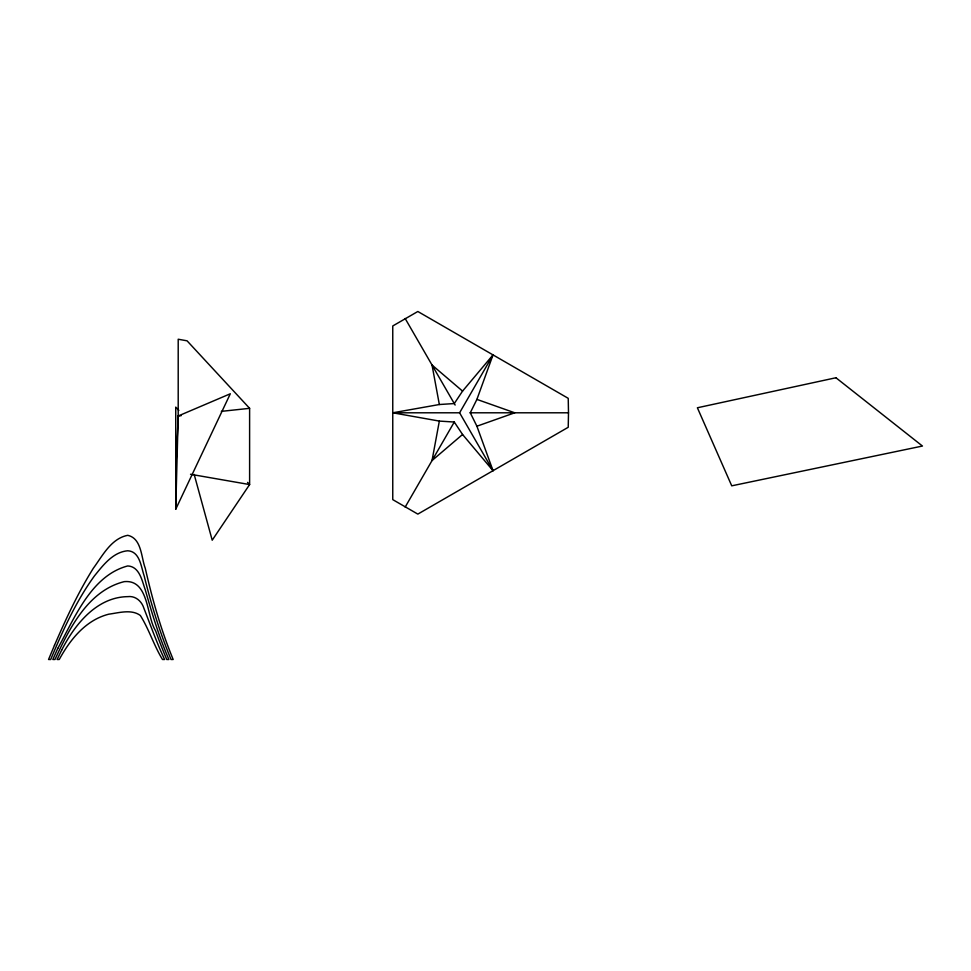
<?xml version="1.0" encoding="UTF-8"?>
<svg xmlns="http://www.w3.org/2000/svg" width="971" height="971" viewBox="0 0 971 971"><rect width="100%" height="100%" fill="white"/><g stroke="black" fill="none" stroke-linecap="round" stroke-linejoin="round"><path stroke-width="1.46" d="M568.496 412.796L568.229 427.276L417.833 514.108L392.757 499.628L392.757 325.965L417.833 311.497L568.229 398.328L568.496 412.796L470.037 412.796M175.739 471.7L178.203 415.989L230.309 393.777L175.739 509.205L178.203 415.989L178.203 339.231L187.063 340.821L249.608 408.33L249.608 484.565L212.212 540.204L194.176 474.406M439.341 421.086L432.034 460.545L462.56 434.486L454.27 422.033L439.341 421.086L392.757 412.796L439.341 404.519L454.27 403.56L462.56 391.107L493.025 354.913L476.907 399.397L470.267 412.796L476.907 426.208L493.025 470.692L462.56 434.486M405.162 507.105L454.392 421.839M493.025 470.692L459.599 412.796L493.025 354.913M476.907 426.208L514.739 412.796L476.907 399.397M178.203 415.989L181.176 415.673M221.339 411.364L249.608 408.33M392.757 412.796L459.599 412.796M190.522 474.273L249.608 484.565L247.532 482.381M462.56 391.107L432.034 365.047L439.341 404.519M178.87 410.405L175.739 407.128L175.739 509.205M405.162 318.5L455.132 405.053M54.497 645.29L48.55 659.503L50.686 659.503C62.836 630.519 75.884 601.522 94.405 575.973C103.047 565.304 112.939 552.074 127.735 550.775C140.018 551.443 141.074 566.991 144.194 575.973C151.197 604.399 159.827 632.437 171.042 659.503L173.178 659.503C160.98 630.045 152.35 599.289 145.262 568.253C141.135 557.378 141.742 538.371 127.735 535.324C111.167 538.48 102.501 555.813 93.337 568.253C78.068 592.674 65.919 618.891 54.497 645.29M57.787 648.361L52.822 659.503L54.959 659.503C69.329 628.468 88.13 590.671 124.215 581.641C149.146 579.274 146.269 616.16 155.627 630.847A510.928 510.928 0 0 0 166.769 659.503L168.905 659.503C159.086 636.952 151.986 613.381 145.249 589.761C142.045 580.84 139.593 566.494 127.735 565.947C91.165 575.572 74.5 618.284 57.787 648.361M61.671 650.109L57.095 659.503L59.243 659.503C67.994 643.567 79.404 628.116 95.692 619.28A58.406 58.406 0 0 1 108.667 614.206C118.741 612.871 131.461 608.914 140.358 615.48C149.061 629.378 153.904 645.448 162.485 659.503L164.621 659.503C156.768 642.826 150.639 625.445 143.914 608.307C141.766 601.243 135.454 595.624 127.735 596.643C96.59 597.056 74.646 624.681 61.671 650.109M835.946 377.755L697.384 407.771L731.733 485.828L922.45 446.041L835.946 377.755"/></g></svg>
